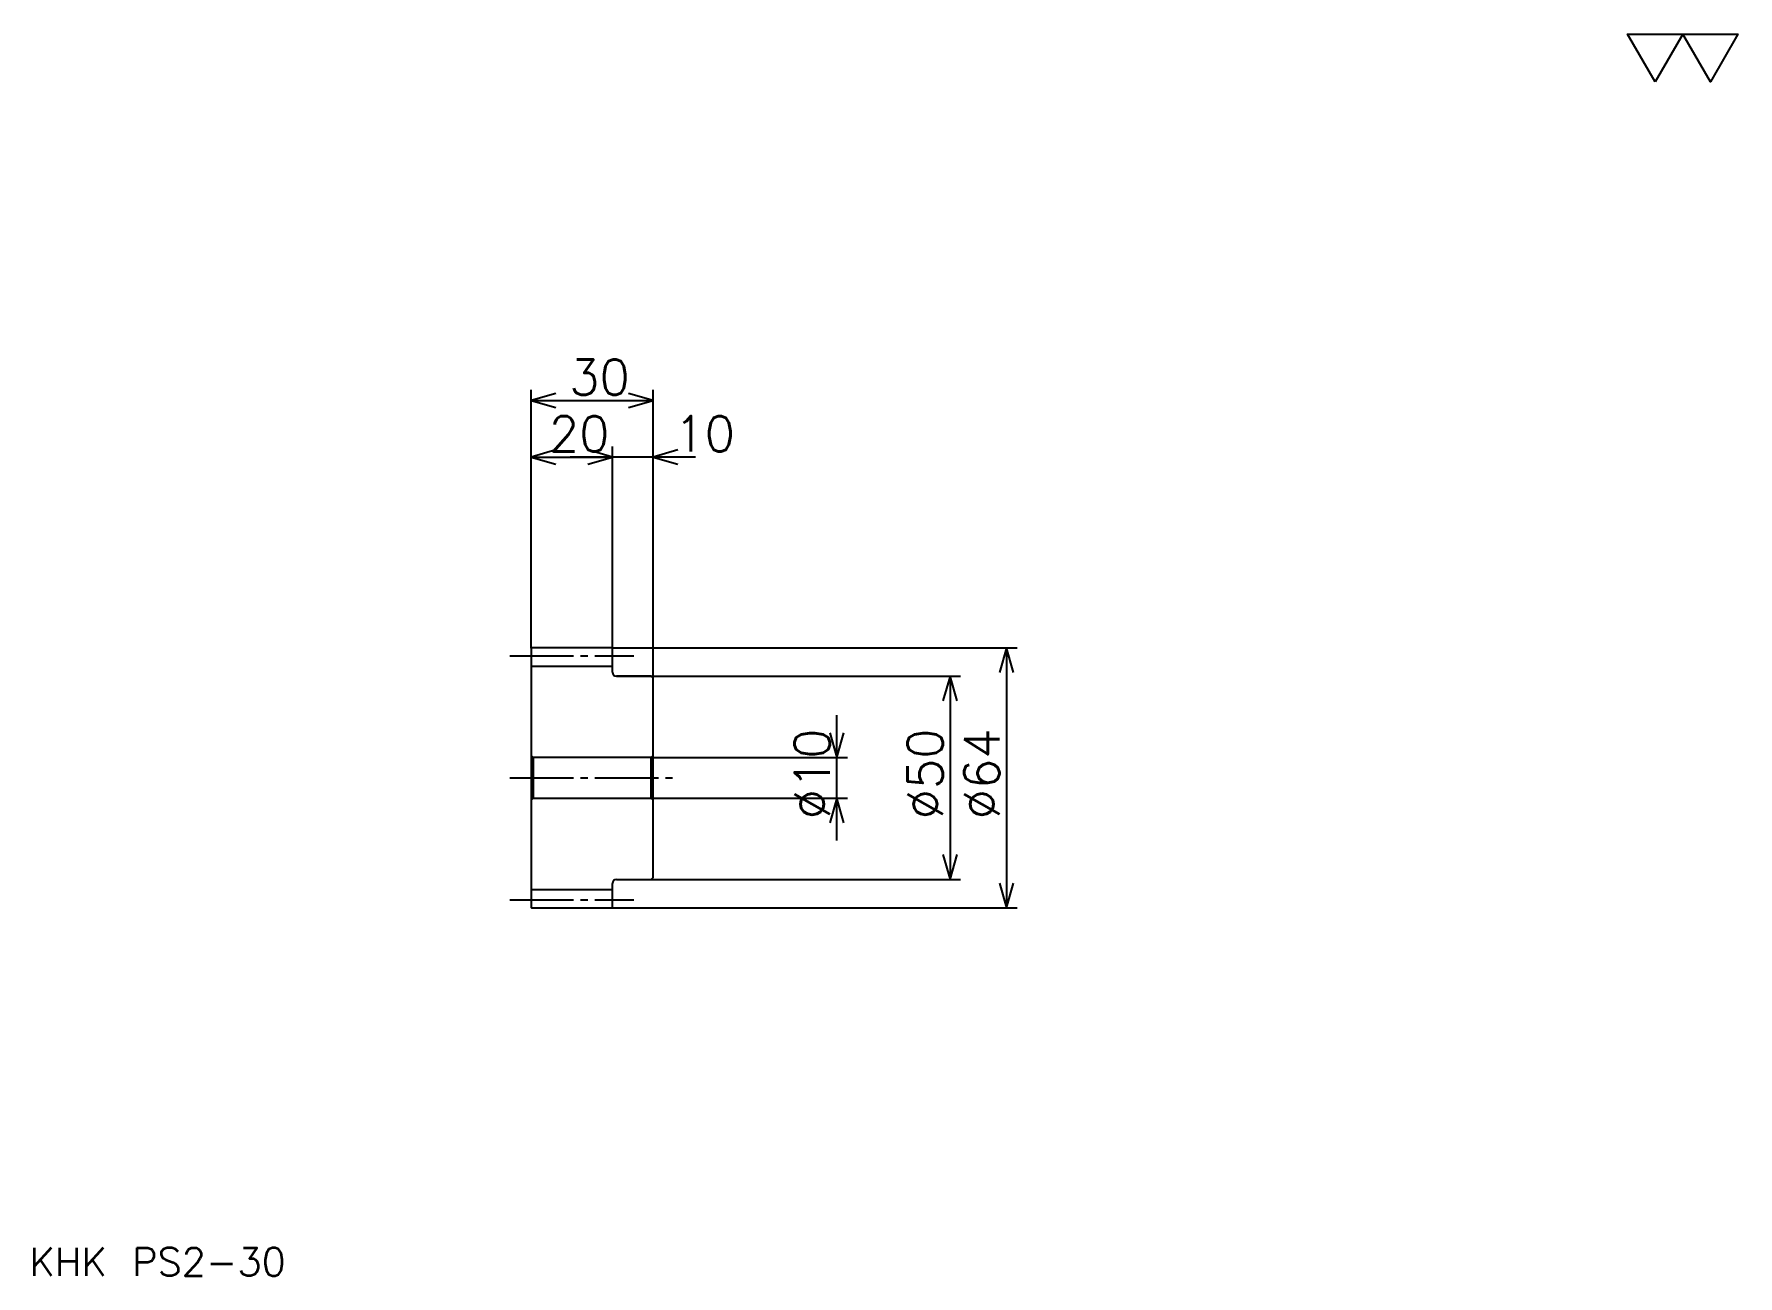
# Model space of a CAD drawing. Extents: x 19 to 438, y 19 to 325.
import ezdxf

# ---------------------------------------------------------------- set-up
doc = ezdxf.new("R2010")
doc.units = 0
doc.linetypes.add('DASHDOT', pattern=[20.869564, 15.652174, -1.73913, 1.73913, -1.73913])
doc.layers.get('0').update_dxf_attribs({"linetype": 'CONTINUOUS'})
doc.layers.add('DASHDOT', color=6, linetype='DASHDOT')
doc.styles.add('KANJI', font='TXT', dxfattribs={"bigfont": 'BIGFONT'})

msp = doc.modelspace()

# ---------------------------------------------------------------- linework, layer by layer
at = {"color": 5}
for p, q in [((140.869568, 173.739136), (140.869568, 237.217407)), ((170.869568, 173.739136), (170.869568, 237.217407)), ((140.869568, 234.608704), (170.869568, 234.608704)), ((160.869568, 173.739136), (160.869568, 223.304352)), ((140.869568, 220.695648), (160.869568, 220.695648)), ((181.304352, 220.695648), (150.434784, 220.695648)), ((140.869568, 173.63913), (140.869568, 173.739136)), ((160.769562, 173.739136), (170.869568, 173.739136)), ((160.869568, 173.63913), (160.869568, 173.739136)), ((170.869568, 173.739136), (260.434784, 173.739136)), ((170.869568, 166.239136), (170.869568, 173.739136)), ((257.82608, 173.739136), (257.82608, 109.739136)), ((161.869568, 166.739136), (170.869568, 166.739136)), ((170.869568, 166.739136), (246.521744, 166.739136)), ((243.913055, 166.739136), (243.913055, 116.739136)), ((216.08696, 126.304352), (216.08696, 157.17392)), ((170.869568, 146.739136), (218.695648, 146.739136)), ((170.869568, 136.739136), (218.695648, 136.739136)), ((161.869568, 116.739136), (170.869568, 116.739136)), ((170.869568, 116.739136), (246.521744, 116.739136)), ((160.769562, 109.739136), (170.869568, 109.739136)), ((170.869568, 109.739136), (260.434784, 109.739136))]:
    msp.add_line(p, q, dxfattribs=at)
at = {"color": 4}
for p, q in [((140.869568, 169.239136), (160.869568, 169.239136)), ((141.369568, 146.739136), (141.369568, 136.739136)), ((170.369568, 146.739136), (170.869568, 147.239136)), ((170.369568, 136.739136), (170.869568, 136.239136)), ((140.869568, 114.239136), (160.869568, 114.239136))]:
    msp.add_line(p, q, dxfattribs=at)
at = {"color": 7}
msp.add_lwpolyline([(417.391296, 313.043488), (410.608673, 324.800018), (437.739136, 324.800018), (430.956512, 313.043488), (424.17392, 324.800018), (417.391296, 313.043488)], dxfattribs=at)
at = {"color": 5}
for points in [[(146.956528, 236.347839), (140.869568, 234.608704), (146.956528, 232.869568)], [(164.782608, 232.869568), (170.869568, 234.608704), (164.782608, 236.347839)], [(146.956528, 222.434784), (140.869568, 220.695648), (146.956528, 218.956528)], [(154.782608, 218.956528), (160.869568, 220.695648), (154.782608, 222.434784)], [(154.782608, 218.956528), (160.869568, 220.695648), (154.782608, 222.434784)], [(176.956528, 222.434784), (170.869568, 220.695648), (176.956528, 218.956528)], [(259.565216, 167.652176), (257.82608, 173.739136), (256.086975, 167.652176)], [(245.652176, 160.652176), (243.913055, 166.739136), (242.17392, 160.652176)], [(214.347839, 152.826096), (216.08696, 146.739136), (217.82608, 152.826096)], [(217.82608, 130.652176), (216.08696, 136.739136), (214.347839, 130.652176)], [(242.17392, 122.826096), (243.913055, 116.739136), (245.652176, 122.826096)], [(256.086975, 115.826096), (257.82608, 109.739136), (259.565216, 115.826096)]]:
    msp.add_lwpolyline(points, dxfattribs=at)
at = {"color": 4}
for points in [[(160.869568, 167.739136), (160.869568, 173.63913), (160.769562, 173.739136), (140.969574, 173.739136), (140.869568, 173.63913), (140.869568, 136.239136)], [(161.869568, 116.739136), (170.369568, 116.739136), (170.869568, 117.239136), (170.869568, 166.239136), (170.369568, 166.739136), (161.869568, 166.739136)], [(140.869568, 136.239136), (141.369568, 136.739136), (170.369568, 136.739136), (170.369568, 146.739136), (141.369568, 146.739136), (140.869568, 147.239136)], [(140.869568, 136.239136), (140.869568, 109.839134), (140.969574, 109.739136), (160.769562, 109.739136), (160.869568, 109.839134), (160.869568, 115.739136)]]:
    msp.add_lwpolyline(points, dxfattribs=at)
for centre, start, end in [((161.869568, 167.739136), 180, 270), ((161.869568, 115.739136), 90, 180)]:
    msp.add_arc(centre, 1, start, end, dxfattribs=at)
at = {"layer": 'DASHDOT', "color": 7}
for p, q in [((135.652176, 171.739136), (166.08696, 171.739136)), ((135.652176, 141.739136), (176.08696, 141.739136)), ((135.652176, 111.739136), (166.08696, 111.739136))]:
    msp.add_line(p, q, dxfattribs=at)

# ---------------------------------------------------------------- texts
at = {"color": 7, "style": 'KANJI'}
for s, height, p in [('30', 8.695652, (150.217392, 236)), ('20', 8.695652, (145.217392, 222.08696)), ('10', 8.695652, (176.08696, 222.08696)), ('KHK PS2-30', 6.956522, (17.391304, 19.130434))]:
    msp.add_text(s, height=height, dxfattribs=at).set_placement(p)
for s, p in [('%%c10', (214.347839, 131.521744)), ('%%c50', (242.17392, 131.521744)), ('%%c64', (256.086975, 131.521744))]:
    msp.add_text(s, height=8.695652, rotation=90, dxfattribs=at).set_placement(p)

doc.saveas('drawing.dxf')
